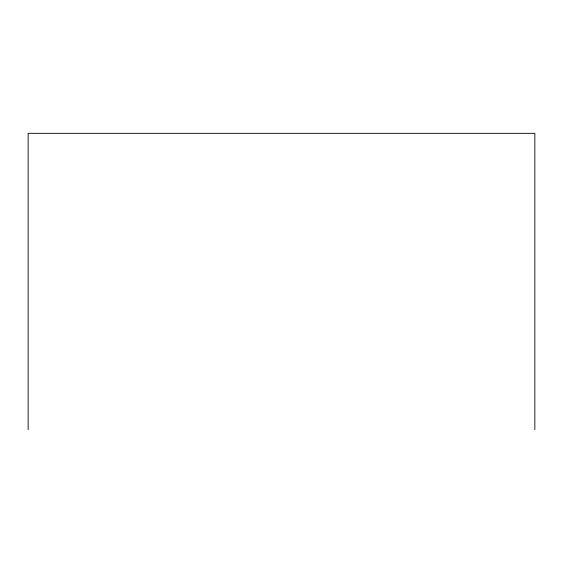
<?xml version="1.0" encoding="UTF-8"?>
<svg xmlns="http://www.w3.org/2000/svg" width="563" height="563" viewBox="0 0 563 563"><rect width="100%" height="100%" fill="white"/><g stroke="black" fill="none" stroke-linecap="round" stroke-linejoin="round"><path stroke-width="0.84" d="M534.85 429.668L534.85 133.332L28.15 133.332L28.15 429.668"/></g></svg>
